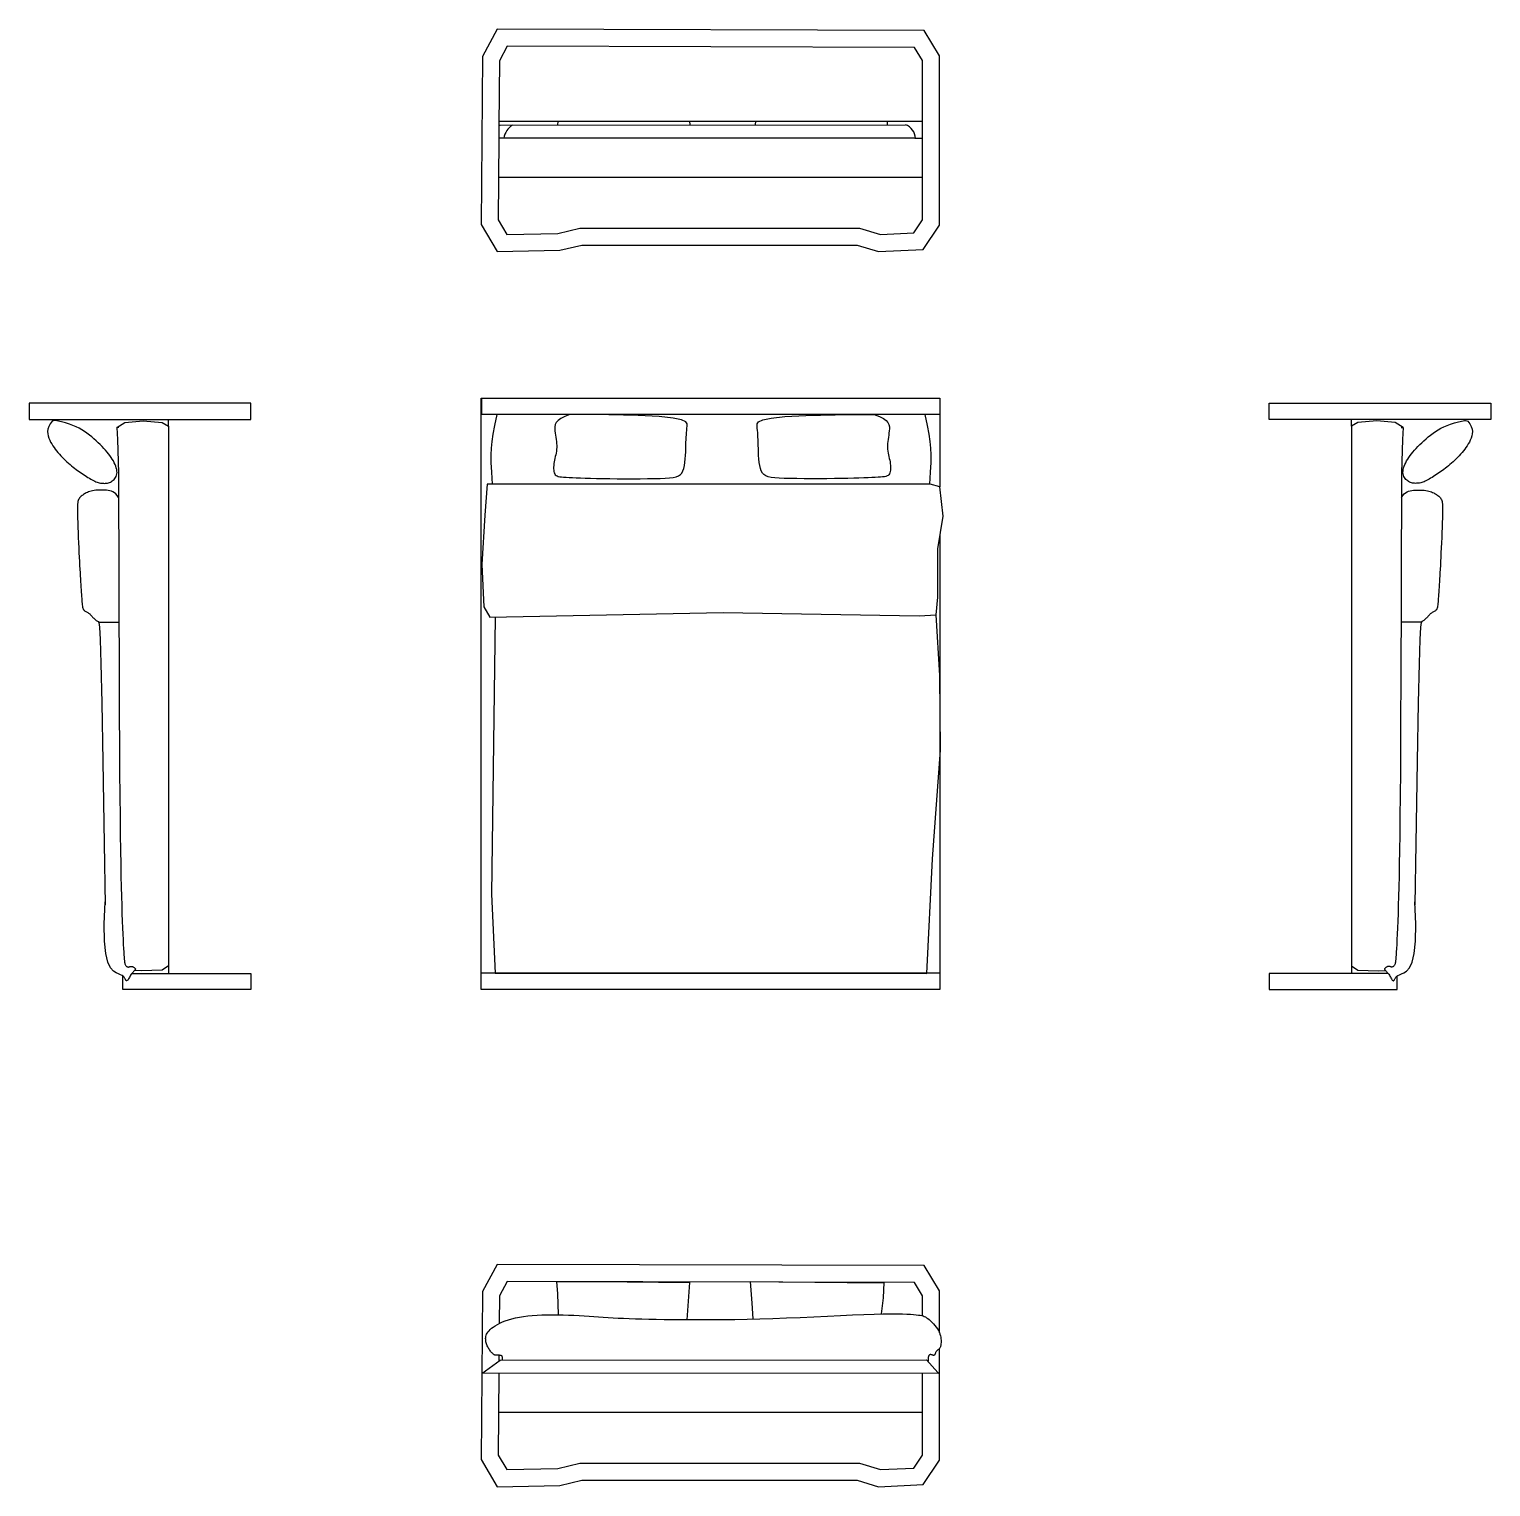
# Model space of a CAD drawing. Header units: centimetres. Extents: x 8483 to 8999, y -470 to 45.
import ezdxf

# ---------------------------------------------------------------- set-up
doc = ezdxf.new("R2010")
doc.units = ezdxf.units.CM

# ---------------------------------------------------------------- blocks, each defined once
blk = doc.blocks.new('A$C0164123A')
at = {"elevation": 70.04}
blk.add_lwpolyline([(-172.08, 177.19), (-172.08, 16.79), (-334.25, 16.79), (-334.25, 225.82), (-172.08, 225.82), (-172.08, 194.49)], dxfattribs=at)
at = {"color": 7, "elevation": 70.04}
for points in [[(-334.03, 225.82), (-172.08, 225.82), (-172.08, 220.11), (-334.03, 220.11)], [(-334.25, 22.74), (-172.08, 22.74), (-172.08, 16.79), (-334.25, 16.79)]]:
    blk.add_lwpolyline(points, close=True, dxfattribs=at)
at = {"color": 7}
for points in [[(-328.74, 220.11), (-329.53, 216.2), (-330.11, 213.11), (-330.51, 210.54), (-330.74, 208.21), (-330.83, 205.82), (-330.79, 203.09), (-330.64, 199.73), (-330.4, 195.44)], [(-302.87, 220.07), (-304.71, 219.37), (-306.09, 218.66), (-307.07, 217.94), (-307.71, 217.22), (-308.08, 216.49), (-308.24, 215.76), (-308.25, 215.02), (-308.18, 214.28), (-308.08, 213.53), (-307.97, 212.79), (-307.85, 212.04), (-307.74, 211.3), (-307.64, 210.57), (-307.57, 209.85), (-307.53, 209.14), (-307.52, 208.45), (-307.57, 207.77), (-307.65, 207.11), (-307.77, 206.47), (-307.9, 205.83), (-308.05, 205.2), (-308.19, 204.58), (-308.33, 203.96), (-308.45, 203.34), (-308.55, 202.72), (-308.62, 202.1), (-308.65, 201.5), (-308.65, 200.92), (-308.61, 200.38), (-308.53, 199.89), (-308.41, 199.45), (-308.25, 199.08), (-308.04, 198.77), (-307.77, 198.53), (-307.42, 198.35), (-307, 198.21), (-306.48, 198.1), (-305.85, 198.02), (-305.1, 197.96), (-304.22, 197.9), (-303.19, 197.84), (-302.01, 197.77), (-300.67, 197.71), (-299.16, 197.65), (-297.47, 197.59), (-295.59, 197.53), (-293.52, 197.48), (-291.24, 197.44), (-288.77, 197.4), (-286.14, 197.38), (-283.44, 197.37), (-280.72, 197.37), (-278.05, 197.38), (-275.5, 197.4), (-273.13, 197.44), (-271.01, 197.49), (-269.19, 197.56), (-267.66, 197.67), (-266.39, 197.83), (-265.34, 198.06), (-264.5, 198.38), (-263.83, 198.82), (-263.31, 199.39), (-262.91, 200.12), (-262.6, 201.01), (-262.36, 202.03), (-262.19, 203.16), (-262.07, 204.36), (-261.99, 205.6), (-261.94, 206.83), (-261.91, 208.04), (-261.88, 209.18), (-261.85, 210.23), (-261.81, 211.2), (-261.76, 212.09), (-261.71, 212.93), (-261.65, 213.72), (-261.59, 214.48), (-261.52, 215.23), (-261.45, 215.97), (-261.45, 216.73), (-261.95, 217.46), (-263.43, 218.16), (-266.39, 218.78), (-271.32, 219.32), (-278.71, 219.73), (-289.06, 219.99), (-302.87, 220.07)], [(-195.27, 220.07), (-193.43, 219.37), (-192.06, 218.66), (-191.08, 217.94), (-190.43, 217.22), (-190.06, 216.49), (-189.9, 215.76), (-189.89, 215.02), (-189.96, 214.28), (-190.06, 213.53), (-190.17, 212.79), (-190.29, 212.04), (-190.4, 211.3), (-190.5, 210.57), (-190.57, 209.85), (-190.62, 209.14), (-190.62, 208.45), (-190.58, 207.77), (-190.49, 207.11), (-190.38, 206.47), (-190.24, 205.83), (-190.1, 205.2), (-189.95, 204.58), (-189.81, 203.96), (-189.69, 203.34), (-189.59, 202.72), (-189.53, 202.1), (-189.49, 201.5), (-189.5, 200.92), (-189.53, 200.38), (-189.61, 199.89), (-189.73, 199.45), (-189.89, 199.08), (-190.11, 198.77), (-190.38, 198.53), (-190.72, 198.35), (-191.15, 198.21), (-191.67, 198.1), (-192.3, 198.02), (-193.05, 197.96), (-193.93, 197.9), (-194.95, 197.84), (-196.13, 197.77), (-197.47, 197.71), (-198.98, 197.65), (-200.67, 197.59), (-202.55, 197.53), (-204.62, 197.48), (-206.9, 197.44), (-209.38, 197.4), (-212, 197.38), (-214.71, 197.37), (-217.43, 197.37), (-220.09, 197.38), (-222.65, 197.4), (-225.01, 197.44), (-227.13, 197.49), (-228.95, 197.56), (-230.48, 197.67), (-231.76, 197.83), (-232.8, 198.06), (-233.64, 198.38), (-234.31, 198.82), (-234.83, 199.39), (-235.24, 200.12), (-235.55, 201.01), (-235.78, 202.03), (-235.96, 203.16), (-236.07, 204.36), (-236.15, 205.6), (-236.2, 206.83), (-236.23, 208.04), (-236.26, 209.18), (-236.29, 210.23), (-236.34, 211.2), (-236.38, 212.09), (-236.43, 212.93), (-236.49, 213.72), (-236.56, 214.48), (-236.62, 215.23), (-236.7, 215.97), (-236.69, 216.73), (-236.19, 217.46), (-234.71, 218.16), (-231.75, 218.78), (-226.83, 219.32), (-219.43, 219.73), (-209.08, 219.99), (-195.27, 220.07)], [(-177.37, 220.11), (-176.58, 216.2), (-176, 213.11), (-175.6, 210.54), (-175.37, 208.21), (-175.28, 205.82), (-175.32, 203.09), (-175.47, 199.73), (-175.7, 195.44)]]:
    blk.add_lwpolyline(points, dxfattribs=at)
at = {"color": 7, "elevation": 70.04}
for points in [[(-332.13, 195.44), (-333, 184.46), (-334.03, 167), (-333.3, 152.11), (-331.19, 148.45), (-248.74, 150.11), (-179.44, 148.93), (-173.38, 149.29), (-172.81, 155.56), (-172.81, 172.64), (-170.96, 184.14), (-172.08, 194.49), (-175.45, 195.44), (-322.7, 195.44), (-332.13, 195.44)], [(-329.29, 148.49), (-330.59, 50.5), (-329.29, 22.65), (-176.63, 22.5), (-174.72, 62.99), (-171.86, 101.43), (-172.08, 127.81), (-173.38, 149.29)]]:
    blk.add_lwpolyline(points, dxfattribs=at)
blk = doc.blocks.new('A$C3FCB0C6A')
at = {"color": 7}
blk.add_line((-212.65, 155.41, -28.75), (-210.23, 155.41, -28.75), dxfattribs=at)
at = {"color": 7, "elevation": -28.75}
blk.add_lwpolyline([(-204.49, 204.65), (-210.23, 204.65), (-210.23, 126.28), (-204.49, 126.28)], close=True, dxfattribs=at)
at = {"color": 7}
for points in [[(-210.77, 196.56), (-211.77, 197.28), (-212.71, 197.76), (-213.61, 198.04), (-214.47, 198.14), (-215.28, 198.11), (-216.06, 197.95), (-216.81, 197.71), (-217.53, 197.41), (-218.22, 197.07), (-218.88, 196.7), (-219.52, 196.3), (-220.15, 195.88), (-220.76, 195.43), (-221.35, 194.97), (-221.93, 194.48), (-222.5, 193.98), (-223.06, 193.47), (-223.61, 192.95), (-224.16, 192.41), (-224.68, 191.87), (-225.2, 191.33), (-225.7, 190.78), (-226.17, 190.23), (-226.63, 189.69), (-227.07, 189.15), (-227.48, 188.61), (-227.88, 188.08), (-228.27, 187.55), (-228.64, 187.02), (-229, 186.5), (-229.35, 185.97), (-229.7, 185.45), (-230.04, 184.92), (-230.38, 184.4), (-230.71, 183.89), (-231.02, 183.38), (-231.32, 182.89), (-231.59, 182.4), (-231.84, 181.94), (-232.06, 181.49), (-232.24, 181.06), (-232.4, 180.65), (-232.52, 180.25), (-232.62, 179.87), (-232.7, 179.5), (-232.75, 179.13), (-232.79, 178.77), (-232.8, 178.42), (-232.81, 178.06), (-232.79, 177.7), (-232.75, 177.35), (-232.69, 177), (-232.61, 176.65), (-232.5, 176.3), (-232.35, 175.95), (-232.18, 175.61), (-231.96, 175.27), (-231.71, 174.94), (-231.43, 174.64), (-231.11, 174.35), (-230.75, 174.11), (-230.36, 173.9), (-229.93, 173.74), (-229.47, 173.64), (-228.98, 173.61), (-228.45, 173.63), (-227.9, 173.71), (-227.33, 173.85), (-226.73, 174.04), (-226.13, 174.28), (-225.51, 174.57), (-224.89, 174.9), (-224.27, 175.27), (-223.64, 175.67), (-223.01, 176.12), (-222.38, 176.61), (-221.74, 177.13), (-221.1, 177.69), (-220.44, 178.28), (-219.78, 178.9), (-219.11, 179.57), (-218.43, 180.26), (-217.75, 180.99), (-217.08, 181.75), (-216.41, 182.54), (-215.76, 183.37), (-215.12, 184.23), (-214.5, 185.12), (-213.91, 186.05), (-213.34, 187.03), (-212.81, 188.08), (-212.31, 189.21), (-211.85, 190.45), (-211.43, 191.8), (-211.05, 193.29), (-210.73, 194.94)], [(-213.05, 173.62), (-217.26, 173.44), (-221.2, 173.3), (-225.11, 173.2), (-229.24, 173.13), (-233.82, 173.08), (-239.1, 173.05), (-245.32, 173.03), (-252.72, 173.01), (-261.44, 172.99), (-271.25, 172.96), (-281.83, 172.92), (-292.85, 172.88), (-303.99, 172.84), (-314.91, 172.79), (-325.3, 172.73), (-334.83, 172.68), (-343.25, 172.61), (-350.6, 172.54), (-356.99, 172.47), (-362.55, 172.39), (-367.4, 172.31), (-371.65, 172.23), (-375.42, 172.14), (-378.82, 172.05), (-381.97, 171.95), (-384.87, 171.85), (-387.52, 171.75), (-389.94, 171.66), (-392.12, 171.56), (-394.06, 171.47), (-395.77, 171.39), (-397.23, 171.31), (-398.47, 171.24), (-399.5, 171.18), (-400.34, 171.13), (-401.02, 171.07), (-401.57, 171.01), (-402.01, 170.95), (-402.36, 170.88), (-402.64, 170.8), (-402.89, 170.71), (-403.11, 170.6), (-403.29, 170.49), (-403.44, 170.37), (-403.56, 170.24), (-403.65, 170.11), (-403.72, 169.98), (-403.76, 169.85), (-403.77, 169.72), (-403.77, 169.59), (-403.75, 169.46), (-403.72, 169.33), (-403.69, 169.21), (-403.65, 169.1), (-403.61, 168.99), (-403.58, 168.89), (-403.55, 168.79), (-403.54, 168.7), (-403.54, 168.61), (-403.54, 168.52), (-403.56, 168.42), (-403.59, 168.31), (-403.64, 168.19), (-403.69, 168.05), (-403.76, 167.9), (-403.84, 167.73), (-403.93, 167.57), (-404.03, 167.42), (-404.15, 167.28), (-404.26, 167.18), (-404.39, 167.12), (-404.52, 167.1), (-404.66, 167.14), (-404.81, 167.23), (-404.97, 167.37), (-405.14, 167.53), (-405.34, 167.73), (-405.55, 167.94), (-405.79, 168.16), (-406.06, 168.38), (-406.36, 168.59), (-406.67, 168.8), (-407, 169), (-407.32, 169.19), (-407.63, 169.37), (-407.92, 169.54), (-408.17, 169.69), (-408.37, 169.84), (-408.51, 169.98), (-408.6, 170.11), (-408.64, 170.23), (-408.63, 170.33), (-408.57, 170.43), (-408.48, 170.51), (-408.36, 170.59), (-408.2, 170.66), (-408.01, 170.72), (-407.81, 170.8), (-407.58, 170.92), (-407.33, 171.11), (-407.06, 171.39), (-406.78, 171.79), (-406.49, 172.33), (-406.19, 173.03), (-405.84, 173.91), (-405.21, 174.9), (-404.04, 175.89), (-402.07, 176.8), (-399.01, 177.53), (-394.61, 178), (-388.6, 178.11), (-380.71, 177.77)]]:
    blk.add_lwpolyline(points, dxfattribs=at)
at = {"color": 7, "elevation": -28.75}
for points in [[(-237.83, 173.07), (-237.12, 173.54), (-236.55, 174.02), (-236.12, 174.52), (-235.79, 175.04), (-235.56, 175.57), (-235.41, 176.12), (-235.3, 176.7), (-235.24, 177.3), (-235.19, 177.93), (-235.17, 178.57), (-235.16, 179.22), (-235.17, 179.87), (-235.2, 180.51), (-235.25, 181.13), (-235.33, 181.72), (-235.42, 182.28), (-235.54, 182.79), (-235.68, 183.26), (-235.83, 183.7), (-236, 184.1), (-236.18, 184.47), (-236.36, 184.81), (-236.55, 185.13), (-236.74, 185.43), (-236.93, 185.71), (-237.12, 185.98), (-237.32, 186.23), (-237.53, 186.47), (-237.74, 186.68), (-237.98, 186.87), (-238.23, 187.04), (-238.51, 187.19), (-238.82, 187.31), (-239.18, 187.41), (-239.62, 187.49), (-240.15, 187.55), (-240.81, 187.58), (-241.61, 187.6), (-242.59, 187.6), (-243.76, 187.58), (-245.13, 187.54), (-246.69, 187.49), (-248.37, 187.43), (-250.15, 187.36), (-251.98, 187.29), (-253.82, 187.21), (-255.62, 187.13), (-257.34, 187.05), (-258.95, 186.97), (-260.45, 186.89), (-261.85, 186.82), (-263.15, 186.75), (-264.38, 186.69), (-265.52, 186.62), (-266.61, 186.56), (-267.64, 186.5), (-268.62, 186.44), (-269.55, 186.37), (-270.44, 186.31), (-271.27, 186.26), (-272.06, 186.2), (-272.8, 186.14), (-273.49, 186.09), (-274.13, 186.04), (-274.71, 186), (-275.25, 185.95), (-275.74, 185.9), (-276.17, 185.84), (-276.56, 185.77), (-276.91, 185.68), (-277.2, 185.56), (-277.46, 185.43), (-277.67, 185.26), (-277.85, 185.08), (-278, 184.87), (-278.13, 184.65), (-278.25, 184.41), (-278.37, 184.18), (-278.5, 183.94), (-278.64, 183.71), (-278.81, 183.49), (-278.99, 183.27), (-279.19, 183.06), (-279.4, 182.86), (-279.62, 182.65), (-279.85, 182.45), (-280.07, 182.24), (-280.29, 182.03), (-280.51, 181.82), (-280.72, 181.6), (-280.91, 181.38), (-281.09, 181.16), (-281.26, 180.93), (-281.41, 180.71), (-281.53, 180.49), (-281.64, 180.28), (-281.95, 180.06), (-283.6, 179.85), (-287.98, 179.6), (-296.44, 179.33), (-310.36, 179), (-331.11, 178.61), (-360.06, 178.14), (-381.85, 177.82)], [(-281.86, 180.13), (-281.83, 172.92)], [(-406.02, 168.35), (-406.02, 126.28), (-411.77, 126.28), (-411.77, 171.52), (-406.97, 171.52)], [(-213.05, 173.01), (-213.05, 173.62), (-211.33, 170.85), (-210.72, 164.31), (-211.33, 157.67), (-212.65, 155.41), (-403.39, 155.41), (-404.87, 157.63), (-405.12, 164.93), (-404.97, 167.37)], [(-403.39, 155.41), (-406.02, 155.41)]]:
    blk.add_lwpolyline(points, dxfattribs=at)
blk = doc.blocks.new('A$C0B6D7802')
at = {"color": 7}
blk.add_arc((105.97, 119.1, -28.75), 2.51, 342.7084, 20.4877, dxfattribs=at)
blk.add_blockref('A$C3FCB0C6A', (319.09, -76.58), dxfattribs=at)
blk = doc.blocks.new('IKE050004-right')
at = {"color": 7}
blk.add_blockref('A$C3FCB0C6A', (204.49, -126.28, 28.75), dxfattribs=at)
blk = doc.blocks.new('A$C66A538D1')
at = {"color": 7}
blk.add_arc((105.82, 117.88, -28.75), 2.51, 342.7084, 20.4877, dxfattribs=at)
blk.add_blockref('IKE050004-right', (114.45, 48.48, -28.75), dxfattribs=at)
blk = doc.blocks.new('A$C677371CC')
at = {"color": 7}
blk.add_line((-30.09, 83.46, -28.75), (-180.01, 83.46, -28.75), dxfattribs=at)
at = {"elevation": -28.75}
for points in [[(-180.52, 135.83), (-185.7, 126.22), (-186.15, 66.83), (-180.52, 57.22), (-158.3, 57.68), (-150.56, 59.53), (-53.24, 59.53), (-45.7, 57.22), (-29.84, 57.96), (-24.08, 66.62), (-24.08, 106.14)], [(-24.08, 111.59), (-24.08, 126.43), (-29.5, 135.43), (-180.52, 135.83)], [(-30.09, 117.65), (-30.09, 124.76), (-32.9, 129.43), (-176.94, 129.81), (-179.7, 124.68), (-179.78, 114.93)], [(-179.86, 103.72), (-179.88, 101.66)], [(-179.91, 97.37), (-180.13, 68.44), (-177.12, 63.3), (-159.07, 63.67), (-151.27, 65.54), (-52.34, 65.54), (-44.94, 63.27), (-33.16, 63.82), (-30.09, 68.43), (-30.09, 97.29)]]:
    blk.add_lwpolyline(points, dxfattribs=at)
at = {"color": 7, "elevation": -28.75}
for points in [[(-158.77, 118.08), (-159.07, 125.39), (-159.37, 129.75), (-134.54, 129.63), (-112.51, 129.45), (-113.42, 116.22)], [(-89.99, 116.52), (-90.29, 122.09), (-90.74, 126.75), (-90.89, 129.75), (-56.8, 129.45), (-43.74, 129.45), (-44.04, 124.04), (-44.68, 118.3)], [(-185.92, 97.29), (-179.49, 101.94), (-28.72, 102.1), (-24.64, 97.64), (-24.08, 97.29), (-185.92, 97.37)]]:
    blk.add_lwpolyline(points, dxfattribs=at)
at = {"color": 7}
blk.add_lwpolyline([(-178.59, 101.94), (-178.59, 102.3), (-178.6, 102.61), (-178.61, 102.86), (-178.64, 103.06), (-178.68, 103.22), (-178.75, 103.35), (-178.84, 103.45), (-178.97, 103.52), (-179.12, 103.58), (-179.31, 103.63), (-179.51, 103.67), (-179.72, 103.69), (-179.94, 103.71), (-180.15, 103.71), (-180.35, 103.71), (-180.52, 103.71), (-180.66, 103.7), (-180.78, 103.69), (-180.88, 103.69), (-180.97, 103.68), (-181.04, 103.68), (-181.12, 103.69), (-181.19, 103.7), (-181.27, 103.72), (-181.36, 103.76), (-181.46, 103.81), (-181.57, 103.87), (-181.7, 103.95), (-181.84, 104.06), (-181.99, 104.18), (-182.15, 104.33), (-182.32, 104.5), (-182.5, 104.7), (-182.69, 104.93), (-182.89, 105.18), (-183.09, 105.45), (-183.29, 105.75), (-183.48, 106.05), (-183.67, 106.37), (-183.84, 106.71), (-184.01, 107.05), (-184.15, 107.4), (-184.28, 107.76), (-184.38, 108.12), (-184.47, 108.49), (-184.53, 108.86), (-184.56, 109.24), (-184.57, 109.61), (-184.54, 109.99), (-184.48, 110.37), (-184.37, 110.75), (-184.22, 111.14), (-184, 111.53), (-183.73, 111.94), (-183.38, 112.35), (-182.95, 112.78), (-182.45, 113.23), (-181.86, 113.68), (-181.18, 114.14), (-180.42, 114.6), (-179.57, 115.04), (-178.64, 115.47), (-177.62, 115.87), (-176.51, 116.24), (-175.31, 116.58), (-174.02, 116.89), (-172.65, 117.15), (-171.21, 117.38), (-169.68, 117.58), (-168.08, 117.73), (-166.4, 117.86), (-164.66, 117.94), (-162.85, 117.99), (-160.99, 118.01), (-159.1, 118), (-157.19, 117.97), (-155.29, 117.91), (-153.4, 117.84), (-151.55, 117.75), (-149.75, 117.65), (-148.01, 117.54), (-146.31, 117.43), (-144.64, 117.31), (-142.97, 117.19), (-141.28, 117.08), (-139.54, 116.97), (-137.72, 116.86), (-135.82, 116.76), (-133.79, 116.68), (-131.64, 116.6), (-129.35, 116.53), (-126.9, 116.47), (-124.29, 116.41), (-121.51, 116.37), (-118.53, 116.34), (-115.36, 116.31), (-111.97, 116.29), (-108.38, 116.28), (-104.59, 116.29), (-100.62, 116.32), (-96.46, 116.37), (-92.13, 116.45), (-87.64, 116.56), (-82.99, 116.7), (-78.2, 116.88), (-73.34, 117.08), (-68.49, 117.3), (-63.73, 117.52), (-59.15, 117.74), (-54.81, 117.94), (-50.81, 118.11), (-47.22, 118.23), (-44.1, 118.31), (-41.42, 118.35), (-39.15, 118.34), (-37.24, 118.31), (-35.65, 118.25), (-34.33, 118.18), (-33.24, 118.09), (-32.33, 118.01), (-31.57, 117.92), (-30.93, 117.83), (-30.38, 117.73), (-29.9, 117.6), (-29.47, 117.44), (-29.06, 117.24), (-28.65, 116.98), (-28.22, 116.66), (-27.75, 116.28), (-27.25, 115.83), (-26.73, 115.33), (-26.21, 114.79), (-25.71, 114.21), (-25.24, 113.62), (-24.81, 113.01), (-24.45, 112.4), (-24.16, 111.79), (-23.94, 111.2), (-23.77, 110.62), (-23.66, 110.06), (-23.6, 109.53), (-23.57, 109.03), (-23.56, 108.57), (-23.57, 108.15), (-23.59, 107.77), (-23.63, 107.44), (-23.67, 107.15), (-23.73, 106.89), (-23.8, 106.66), (-23.88, 106.46), (-23.98, 106.29), (-24.09, 106.13), (-24.22, 105.99), (-24.36, 105.86), (-24.51, 105.75), (-24.67, 105.63), (-24.82, 105.52), (-24.96, 105.4), (-25.1, 105.27), (-25.22, 105.13), (-25.32, 104.98), (-25.41, 104.81), (-25.48, 104.64), (-25.55, 104.47), (-25.61, 104.3), (-25.67, 104.15), (-25.72, 104.01), (-25.78, 103.89), (-25.85, 103.8), (-25.92, 103.74), (-26, 103.69), (-26.08, 103.67), (-26.16, 103.66), (-26.25, 103.67), (-26.34, 103.69), (-26.43, 103.71), (-26.52, 103.74), (-26.62, 103.77), (-26.72, 103.81), (-26.83, 103.84), (-26.94, 103.87), (-27.06, 103.9), (-27.18, 103.91), (-27.31, 103.92), (-27.45, 103.91), (-27.59, 103.86), (-27.73, 103.76), (-27.85, 103.58), (-27.97, 103.3), (-28.06, 102.89), (-28.12, 102.34), (-28.15, 101.62)], dxfattribs=at)
blk = doc.blocks.new('A$C0F095562')
at = {"color": 7}
for p, q in [((-150.63, 66.38, -28.75), (-0.86, 66.38, -28.75)), ((-3.63, 60.31, -28.75), (-0.86, 60.31, -28.75)), ((-0.86, 46.47, -28.75), (-150.78, 46.47, -28.75))]:
    blk.add_line(p, q, dxfattribs=at)
at = {"elevation": -28.75}
for points in [[(-151.28, 98.85), (-156.47, 89.24), (-156.91, 29.84), (-151.28, 20.24), (-129.07, 20.7), (-121.33, 22.54), (-24, 22.54), (-16.47, 20.24), (-0.6, 20.98), (5.15, 29.64), (5.15, 89.45), (-0.27, 98.45), (-151.28, 98.85)], [(-0.86, 60.31), (-0.86, 87.78), (-3.67, 92.44), (-147.7, 92.83), (-150.47, 87.7), (-150.64, 64.68)], [(-150.63, 66.74), (-150.67, 60.38)], [(-150.67, 60.38), (-150.89, 31.45), (-147.88, 26.32), (-129.84, 26.69), (-122.04, 28.55), (-23.1, 28.55), (-15.71, 26.29), (-3.93, 26.84), (-0.86, 31.45), (-0.86, 60.31)]]:
    blk.add_lwpolyline(points, dxfattribs=at)
at = {"color": 7, "elevation": -28.75}
for points in [[(-150.64, 64.68), (-150.26, 64.96), (-6.87, 65.11)], [(-129.79, 66.38), (-129.88, 64.98)], [(-83.04, 65.03), (-83.04, 65.03), (-83.13, 66.38)], [(-59.94, 66.38), (-60.03, 65.05)], [(-13.19, 65.1), (-13.28, 66.38)], [(-156.58, 60.39), (-156.68, 60.39)], [(-156.68, 60.31), (-156.58, 60.39)], [(-3.35, 60.31), (-150.67, 60.38)]]:
    blk.add_lwpolyline(points, dxfattribs=at)
at = {"color": 7}
for centre, radius, start, end in [((-142.29, 59.18, -28.75), 6.77, 121.3547, 169.7507), ((-8.84, 59.97, -28.75), 5.5, 3.5493, 69.0596)]:
    blk.add_arc(centre, radius, start, end, dxfattribs=at)

msp = doc.modelspace()

# ---------------------------------------------------------------- block references
at = {"color": 7}
for name, p in [('A$C0F095562', (8799.35, -53.83, 70.04)), ('A$C0164123A', (8976.69, -311.24)), ('A$C677371CC', (8828.59, -527.4, 70.04))]:
    msp.add_blockref(name, p, dxfattribs=at)
at = {"color": 7, "rotation": 90}
msp.add_blockref('A$C0B6D7802', (8610.71, -201.78, 70.04), dxfattribs=at)
at = {"color": 7, "xscale": -1, "rotation": 270}
msp.add_blockref('A$C66A538D1', (8872.55, -201.63, 70.04), dxfattribs=at)

doc.saveas('drawing.dxf')
